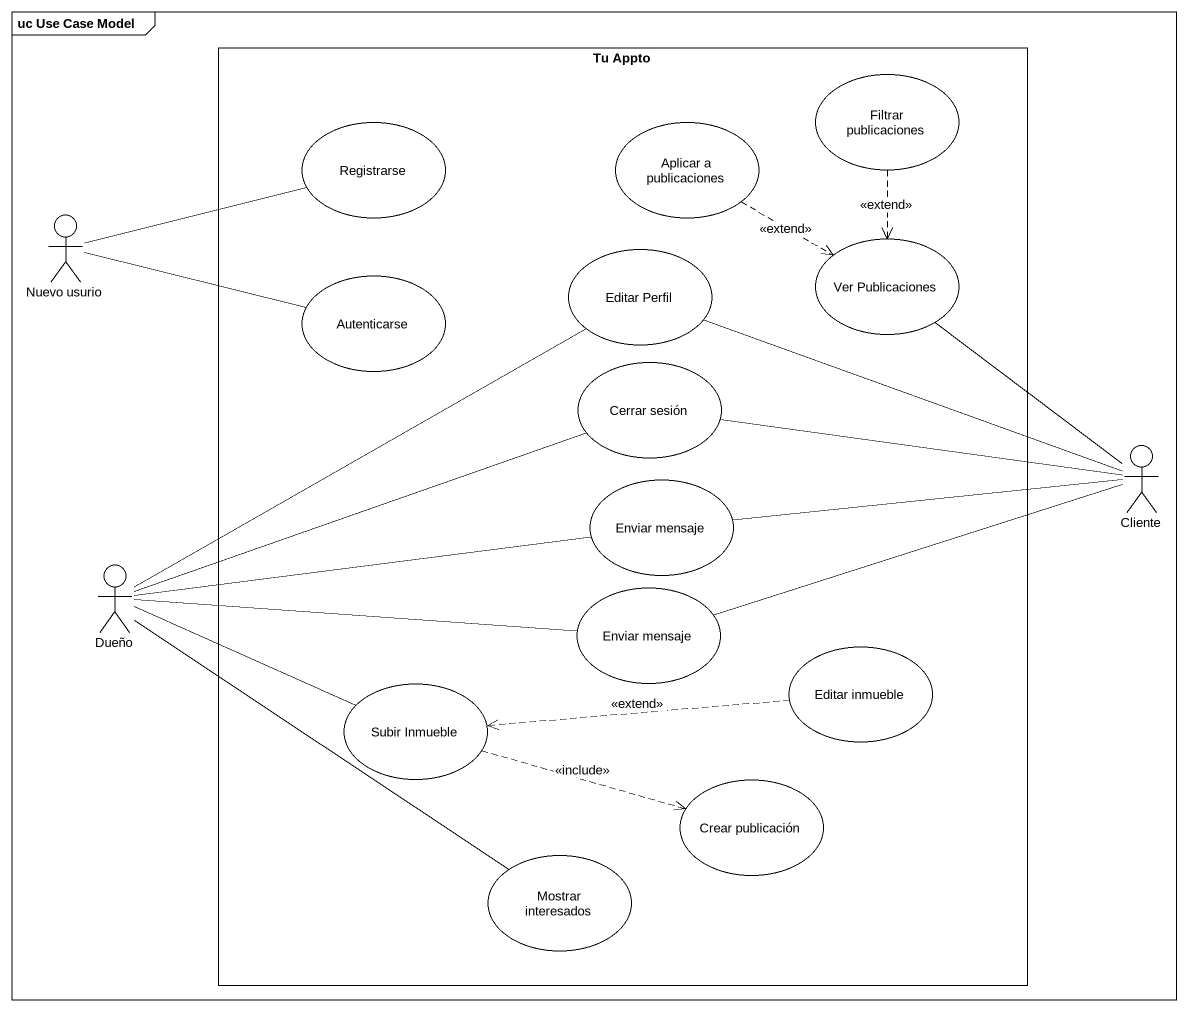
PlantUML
@startuml
mainframe uc Use Case Model
rectangle "Tu Appto" as Tu_Appto {
  usecase "Filtrar publicaciones" as Filtrar_publicaciones
  usecase Registrarse
  usecase "Aplicar a publicaciones" as Aplicar_a_publicaciones
  usecase "Editar Perfil" as Editar_Perfil
  usecase "Ver Publicaciones" as Ver_Publicaciones
  usecase Autenticarse
  usecase "Cerrar sesión" as Cerrar_sesión
  usecase "Enviar mensaje" as Enviar_mensaje
  usecase "Enviar mensaje" as Enviar_mensaje_2
  usecase "Editar inmueble" as Editar_inmueble
  usecase "Subir Inmueble" as Subir_Inmueble
  usecase "Crear publicación" as Crear_publicación
  usecase "Mostrar interesados" as Mostrar_interesados
}
actor "Nuevo usurio" as Nuevo_usurio
actor Cliente
actor Dueño
Filtrar_publicaciones ..> Ver_Publicaciones : <<extend>>
Aplicar_a_publicaciones .right.> Ver_Publicaciones : <<extend>>
Nuevo_usurio -right- Registrarse
Nuevo_usurio -right- Autenticarse
Cliente -left- Editar_Perfil
Cliente -up- Ver_Publicaciones
Cliente -left- Cerrar_sesión
Cliente -left- Enviar_mensaje
Dueño -up- Editar_Perfil
Dueño -right- Cerrar_sesión
Dueño -right- Enviar_mensaje
Dueño -right- Enviar_mensaje_2
Dueño -right- Subir_Inmueble
Dueño -- Mostrar_interesados
Enviar_mensaje_2 -right- Cliente
Editar_inmueble .left.> Subir_Inmueble : <<extend>>
Subir_Inmueble .right.> Crear_publicación : <<include>>
@enduml
